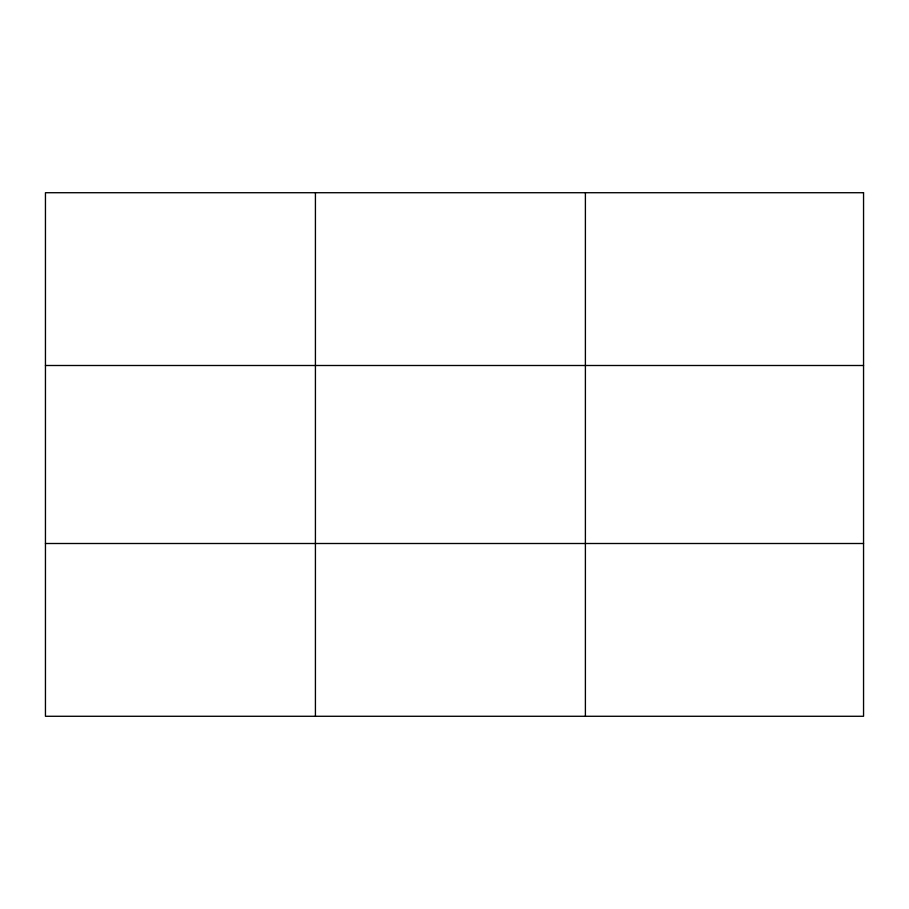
<?xml version="1.0" encoding="UTF-8"?>
<svg xmlns="http://www.w3.org/2000/svg" width="909" height="909" viewBox="0 0 909 909"><rect width="100%" height="100%" fill="white"/><g stroke="black" fill="none" stroke-linecap="round" stroke-linejoin="round"><path stroke-width="1.36" d="M315.423 716.281L315.423 192.719M585.396 716.281L585.396 192.719M45.45 365.498L863.55 365.498M45.45 543.502L863.55 543.502M863.55 192.719L863.55 716.281L45.45 716.281L45.45 192.719L863.55 192.719"/></g></svg>
